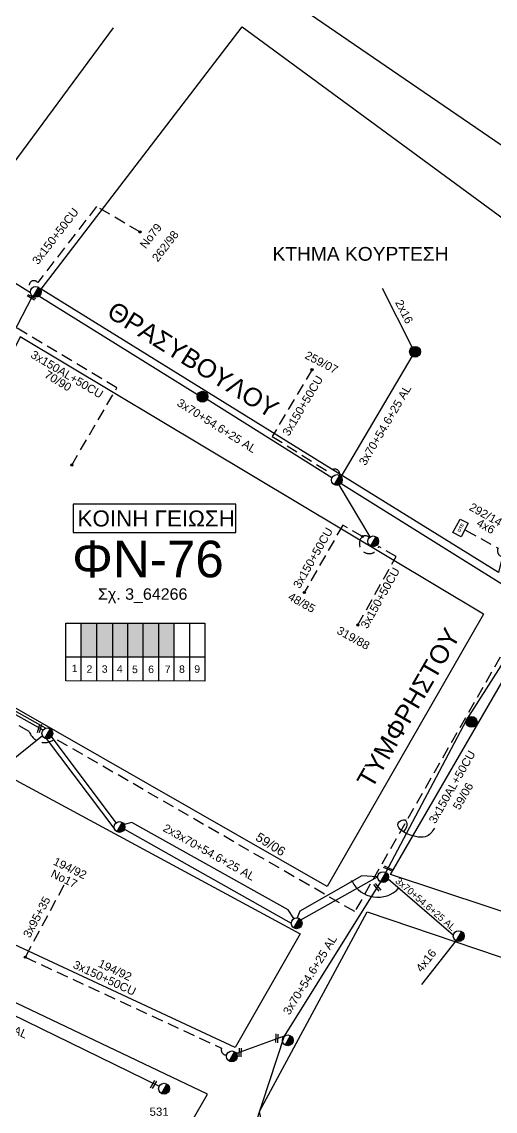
# Model space of a CAD drawing. Header units: millimetres. Extents: x 1421 to 7149, y 883 to 1925.
# Drawn here: x 6173.9 to 6277.3, y 1252.2 to 1490.2 of the extents above; entities that cross this region are included whole.
import ezdxf
from ezdxf.enums import TextEntityAlignment as Align

# ---------------------------------------------------------------- set-up
doc = ezdxf.new("R2010")
doc.units = ezdxf.units.MM
doc.linetypes.add('DASHED', pattern=[19.05, 12.7, -6.35])
for name, color, linetype in [('2x16', 7, 'Continuous'), ('2x6', 7, 'SYN_LINE'), ('Pillar', 7, 'Continuous'), ('Pillar OTE', 7, 'Continuous'), ('Άγνωστα', 7, 'Continuous'), ('Εναέρια παροχή ΧΤ 4x16', 7, 'SYN_LINE'), ('Επιγραφές - Σχήματα', 7, 'Continuous'), ('Καλωδια Χ.Τ 3x95+35', 7, 'DASHED'), ('Καλώδια ΧΤ   3x150+50CU', 7, 'DASHED'), ('Καλώδια ΧΤ   3x150AL+50CU', 7, 'DASHED'), ('Μηχανική τομή', 7, 'Continuous'), ('Στύλος Ξύλινος', 7, 'Continuous'), ('Στύλος Ξύλινος @ 1', 7, 'Continuous'), ('Στύλος ΦΜ', 7, 'Continuous'), ('Στύλος ΦΜ @ 1', 7, 'Continuous'), ('Συνδέσεις', 7, 'Continuous'), ('Συνεστραμμένα ΧΤ   3x70+54.6+25 AL', 7, 'SYN_LINE'), ('Υπόβαθρο ΔΕΗ', 7, 'Continuous'), ('Υπόγεια καλώδια Παροχών ΧΤ   4x6', 7, 'DASHED')]:
    doc.layers.add(name, color=color, linetype=linetype)
doc.styles.add('arial', font='ARIAL.TTF')
doc.styles.get("Standard").update_dxf_attribs({"font": 'ARIAL.TTF'})
doc.linetypes.add('SYN_LINE', pattern='A,0.5,-0.0001,["/\\/\\/\\/",Standard,S=0.1,R=0,X=0,Y=-0.05],-0.25', length=0.7501)

# ---------------------------------------------------------------- blocks, each defined once
blk = doc.blocks.new('ΥΠΑΡΧΩΝ ΤΣΙΜΕΝΤΕΝΙΟΣ ΣΤΥΛΟΣ')
at = {"layer": 'Στύλος ΦΜ'}
blk.add_hatch(color=256, dxfattribs=at).paths.add_polyline_path([(-1.29, -2.28, 0.574793), (2.62, 0, 0.268822), (1.3, 2.27)])
blk.add_line((-1.29, -2.28), (1.3, 2.27), dxfattribs=at)
blk.add_circle((0, 0), 2.62, dxfattribs=at)
at = {"layer": 'Στύλος ΦΜ', "flags": 4}
for tag, p in [('ΑΡΙΘΜΟΣ', (-4.68, 8.05)), ('ΤΥΠΟΣ', (-4.91, 3.03))]:
    blk.add_attdef(tag, p, '', height=4, dxfattribs=at)
blk = doc.blocks.new('ΥΠΑΡΧΩΝ ΞΥΛΙΝΟΣ ΣΤΥΛΟΣ')
at = {"layer": 'Στύλος Ξύλινος'}
h = blk.add_hatch(color=256, dxfattribs=at)
h.paths.add_polyline_path([(-2.62, 0, 0.270008), (-1.29, -2.28), (1.3, 2.27, 0.576266)])
h.paths.add_polyline_path([(-1.29, -2.28, 0.574793), (2.62, 0, 0.268822), (1.3, 2.27)])
blk.add_line((-1.29, -2.28), (1.3, 2.27), dxfattribs=at)
blk.add_circle((0, 0), 2.62, dxfattribs=at)
at = {"layer": 'Στύλος Ξύλινος', "flags": 4}
for tag, p in [('ΑΡΙΘΜΟΣ', (-4.91, 8.6)), ('ΤΥΠΟΣ', (-4.85, 3.39))]:
    blk.add_attdef(tag, p, '', height=4, dxfattribs=at)
blk = doc.blocks.new('ΜΗΧΑΝΙΚΗ ΤΟΜΗ')
at = {"layer": 'Μηχανική τομή', "ltscale": 40}
for p, q in [((-3.67, 1.17), (3.91, 1.17)), ((3.91, -0.38), (-3.67, -0.38))]:
    blk.add_line(p, q, dxfattribs=at)
blk = doc.blocks.new('_ΣΥΝΔΕΣΗ')
at = {"layer": 'Συνδέσεις', "linetype": 'SYN_LINE', "ltscale": 40}
blk.add_hatch(color=256, dxfattribs=at).paths.add_polyline_path([(0.5, -0.01, 1), (-0.5, -0.01, 1)])
at = {"layer": 'Συνδέσεις'}
blk.add_circle((0, -0.01), 0.5, dxfattribs=at)
blk = doc.blocks.new('PILLAR ΟΤΕ')
at = {"layer": 'Pillar OTE', "ltscale": 40}
blk.add_lwpolyline([(-3.31, 2.02), (3.39, 2.02), (3.39, -1.99), (-3.31, -1.99)], close=True, dxfattribs=at)
at = {"layer": 'Pillar OTE', "insert": (-1.81, 0.71), "char_height": 1.3575, "width": 109.961, "attachment_point": 1}
blk.add_mtext('{\\fArial|b1|i0|c161|p34;OTE}', dxfattribs=at)

msp = doc.modelspace()

# ---------------------------------------------------------------- hatches: boundary and pattern name
at = {"layer": 'Pillar', "linetype": 'DASHED', "lineweight": -3, "ltscale": 0.2}
h = msp.add_hatch(color=151, dxfattribs=at)
h.dxf.hatch_style = 1
h.paths.add_polyline_path([(6186.91, 1351.46), (6190.3, 1351.46), (6190.3, 1358.83), (6186.91, 1358.83)])
h = msp.add_hatch(color=173, dxfattribs=at)
h.dxf.hatch_style = 1
h.paths.add_polyline_path([(6190.39, 1351.46), (6193.77, 1351.46), (6193.77, 1358.83), (6190.39, 1358.83)])
h = msp.add_hatch(color=85, dxfattribs=at)
h.dxf.hatch_style = 1
h.paths.add_polyline_path([(6193.79, 1351.38), (6197.08, 1351.38), (6197.09, 1358.75), (6193.79, 1358.75)])
h = msp.add_hatch(color=27, dxfattribs=at)
h.dxf.hatch_style = 1
h.paths.add_polyline_path([(6200.48, 1358.81), (6197.09, 1358.81), (6197.09, 1351.44), (6200.47, 1351.44)])
h = msp.add_hatch(color=1, dxfattribs=at)
h.dxf.hatch_style = 1
h.paths.add_polyline_path([(6203.99, 1358.77), (6200.55, 1358.77), (6200.55, 1351.41), (6203.99, 1351.4)])
h = msp.add_hatch(color=50, dxfattribs=at)
h.dxf.hatch_style = 1
h.paths.add_polyline_path([(6207.27, 1358.81), (6203.88, 1358.81), (6203.88, 1351.43), (6207.27, 1351.43)])

# ---------------------------------------------------------------- linework, layer by layer
at = {"layer": '2x16', "color": 151, "linetype": 'SYN_LINE', "lineweight": -3, "ltscale": 20}
msp.add_lwpolyline([(6259.21, 1419.13), (6252.71, 1431.91)], dxfattribs=at)
at = {"layer": '2x6', "color": 1, "lineweight": -3, "ltscale": 0.2}
msp.add_lwpolyline([(6178.45, 1334.24), (6167.93, 1325.75)], dxfattribs=at)
at = {"layer": 'Pillar', "lineweight": -3, "ltscale": 40}
for points in [[(6183.58, 1346.19), (6183.58, 1358.83), (6213.92, 1358.83), (6213.92, 1346.16), (6183.58, 1346.19)], [(6186.91, 1346.19), (6186.91, 1358.83)], [(6190.35, 1346.18), (6190.35, 1358.83)], [(6193.79, 1346.18), (6193.79, 1358.83)], [(6197.09, 1346.18), (6197.09, 1358.83)], [(6200.47, 1346.17), (6200.47, 1358.83)], [(6203.87, 1346.17), (6203.87, 1358.83)], [(6207.21, 1346.17), (6207.21, 1358.83)], [(6210.6, 1346.16), (6210.6, 1358.83)], [(6183.58, 1351.47), (6213.92, 1351.44)]]:
    msp.add_lwpolyline(points, dxfattribs=at)
at = {"layer": 'Άγνωστα', "lineweight": -3, "ltscale": 0.1}
msp.add_spline([(6264.05, 1314.01), (6262.02, 1312.17), (6256.35, 1315.41), (6257.61, 1315.83), (6258.01, 1314.71), (6257.31, 1313.33)], degree=3, dxfattribs=at)
at = {"layer": 'Εναέρια παροχή ΧΤ 4x16', "color": 1, "lineweight": -3, "ltscale": 0.2}
msp.add_lwpolyline([(6261.27, 1279.86), (6268.76, 1289.44)], dxfattribs=at)
at = {"layer": 'Επιγραφές - Σχήματα', "color": 190, "lineweight": -3}
msp.add_lwpolyline([(6185.15, 1378.63), (6220.66, 1378.63), (6220.66, 1384.8), (6185.15, 1384.8)], close=True, dxfattribs=at)
at = {"layer": 'Καλωδια Χ.Τ 3x95+35', "color": 30, "lineweight": -3, "ltscale": 0.2}
msp.add_lwpolyline([(6183.11, 1301.59), (6174.68, 1285.86)], dxfattribs=at)
at = {"layer": 'Καλώδια ΧΤ   3x150+50CU', "color": 5, "lineweight": -3, "ltscale": 0.2}
msp.add_lwpolyline([(6199.74, 1444.31), (6190.26, 1449.86), (6177.4, 1433.23, 1.159119), (6175.96, 1431.79)], format="xyb", dxfattribs=at)
at = {"layer": 'Καλώδια ΧΤ   3x150+50CU', "color": 151, "lineweight": -3, "ltscale": 0.2}
for points in [[(6237.32, 1414.21), (6228.63, 1399.64), (6241.23, 1391.66, -0.995203), (6243.33, 1391.12)], [(6249.81, 1377.5, 0.397641), (6248.33, 1377.75), (6244.02, 1380.22), (6235.61, 1365.53)], [(6247.32, 1358.44), (6255.68, 1373.4), (6251.9, 1375.56, -1.299185), (6248.33, 1377.75)]]:
    msp.add_lwpolyline(points, format="xyb", dxfattribs=at)
at = {"layer": 'Καλώδια ΧΤ   3x150+50CU', "color": 30, "lineweight": -3, "ltscale": 0.2}
msp.add_lwpolyline([(6174.68, 1285.86), (6217.55, 1265.97), (6217.55, 1265.97, 0.529926), (6218.66, 1264.46)], format="xyb", dxfattribs=at)
at = {"layer": 'Καλώδια ΧΤ   3x150AL+50CU', "color": 50, "lineweight": -3, "ltscale": 0.2}
msp.add_lwpolyline([(6184.85, 1393.37), (6194.71, 1410.27), (6152.32, 1435.52)], dxfattribs=at)
msp.add_lwpolyline([(6318.2, 1359.5), (6309.46, 1345.31), (6284.06, 1361.33), (6246.63, 1295.82), (6181.21, 1333.6, -0.535782), (6175.56, 1335.18), (6161.2, 1343.11), (6159.39, 1342.23), (6145.62, 1350.29, -1.089017), (6143.06, 1353.85)], format="xyb", dxfattribs=at)
at = {"layer": 'Συνεστραμμένα ΧΤ   3x70+54.6+25 AL', "color": 5, "lineweight": -3, "ltscale": 20}
msp.add_lwpolyline([(6148.61, 1448.02), (6175.81, 1431.07)], dxfattribs=at)
at = {"layer": 'Συνεστραμμένα ΧΤ   3x70+54.6+25 AL', "color": 151, "lineweight": -3, "ltscale": 20}
for points in [[(6137.51, 1359.89), (6154.57, 1388.48), (6176.27, 1430.26)], [(6212.29, 1408.74), (6177.64, 1430.23)], [(6243.68, 1390.82), (6259.2, 1417.1)], [(6241.65, 1390.54), (6214.4, 1407.71)], [(6250.01, 1377.68), (6243.2, 1389.01)], [(6243.66, 1389.36), (6285.77, 1363.05)]]:
    msp.add_lwpolyline(points, dxfattribs=at)
at = {"layer": 'Συνεστραμμένα ΧΤ   3x70+54.6+25 AL', "color": 1, "lineweight": -3, "ltscale": 20}
for points in [[(6253.41, 1304.37), (6271.04, 1337.64), (6286.18, 1361.4)], [(6178.58, 1335.47), (6146.66, 1353.36)], [(6194.56, 1315.22), (6180.45, 1334.04)], [(6233.37, 1294.28), (6232.07, 1296.2), (6197.99, 1315.31), (6196.32, 1314.84)], [(6251.64, 1303.38), (6248.21, 1303.66), (6234.63, 1295.89), (6234.07, 1294.43)], [(6268.17, 1290.6), (6253.9, 1302.88)]]:
    msp.add_lwpolyline(points, dxfattribs=at)
at = {"layer": 'Συνεστραμμένα ΧΤ   3x70+54.6+25 AL', "color": 7, "lineweight": -3, "ltscale": 20}
for points in [[(6147.82, 1353.54), (6179.21, 1335.89)], [(6179.23, 1333.61), (6194.23, 1313.74)], [(6196.36, 1313.83), (6232.77, 1293.32)], [(6234.84, 1294.03), (6251.64, 1303.38)]]:
    msp.add_lwpolyline(points, dxfattribs=at)
at = {"layer": 'Συνεστραμμένα ΧΤ   3x70+54.6+25 AL', "color": 30, "lineweight": -3, "ltscale": 20}
for points in [[(6252.24, 1302.33), (6231.26, 1268.61), (6220.8, 1264.81)], [(6231.26, 1268.61), (6219.83, 1233.76)]]:
    msp.add_lwpolyline(points, dxfattribs=at)
at = {"layer": 'Συνεστραμμένα ΧΤ   3x70+54.6+25 AL', "color": 85, "lineweight": -3, "ltscale": 20}
msp.add_lwpolyline([(6168.27, 1275.1), (6203.93, 1257.64)], dxfattribs=at)
at = {"layer": 'Υπόβαθρο ΔΕΗ', "lineweight": -3, "ltscale": 0.2}
for points in [[(6327.28, 1506.2), (6306.87, 1471.25), (6299.34, 1449.04), (6228.57, 1497.54)], [(6065.83, 1500.63), (6159.87, 1442.81), (6193.99, 1488.87)], [(6222.08, 1489.08), (6294.4, 1435.96), (6278, 1369.9), (6178.18, 1431.83), (6222.08, 1489.08)], [(6274.74, 1360.79), (6173.55, 1421.36), (6142.15, 1357.64)], [(6274.74, 1360.79), (6240.62, 1301.26), (6142.15, 1357.64)], [(6297.75, 1289.56), (6254.42, 1303.94), (6283.77, 1354.53), (6437.75, 1260.53)], [(6220.5, 1266.13), (6119.59, 1313.18), (6135.64, 1344.47), (6234.7, 1290.93), (6220.5, 1266.13)], [(6201.07, 1232.68), (6214.49, 1255.89), (6107.95, 1306.7), (6045.56, 1197.37)], [(6437.75, 1260.53), (6421.04, 1227.02), (6240.52, 1181.81), (6225.86, 1252.15), (6249.34, 1295.73), (6292.36, 1281.19)]]:
    msp.add_lwpolyline(points, dxfattribs=at)
at = {"layer": 'Υπόβαθρο ΔΕΗ', "lineweight": -3}
msp.add_arc((6251.66, 1305.19), 6.25, 206.2482, 316.6556, dxfattribs=at)
at = {"layer": 'Υπόγεια καλώδια Παροχών ΧΤ   4x6', "color": 30, "lineweight": -3, "ltscale": 0.2}
msp.add_lwpolyline([(6270.84, 1379.16), (6277.92, 1375.2, 0.879298), (6280.15, 1373.79)], format="xyb", dxfattribs=at)

# ---------------------------------------------------------------- block references
at = {"layer": 'Pillar OTE', "xscale": 0.5, "yscale": 0.5, "zscale": 0.5, "rotation": 62.25717600728295}
msp.add_blockref('PILLAR ΟΤΕ', (6269.75, 1379.6), dxfattribs=at)
at = {"layer": 'Μηχανική τομή', "lineweight": -3}
for p, xscale, yscale, zscale, rotation in [((6176.07, 1430.11), 0.2499999999972047, 0.2499999999972047, 0.2499999999972047, 151.6340359491291), ((6177.71, 1335.85), 0.2500000000001451, 0.2500000000001451, 0.2500000000001451, 254.9456293340299), ((6253.82, 1305.15), 0.2500000000000124, 0.2500000000000124, 0.2500000000000124, 336.9989644148688), ((6251.46, 1301.07), 0.2500000000000124, 0.2500000000000124, 0.2500000000000124, 308.7729455623711), ((6229.54, 1268.15), 0.2500000000000124, 0.2500000000000124, 0.2500000000000124, 267.6485671368781), ((6221.54, 1265.08), 0.2500000000000124, 0.2500000000000124, 0.2500000000000124, 267.6485671368781), ((6202.77, 1257.99), 0.2499999999986264, 0.2499999999986264, 0.2499999999986264, 60.57779696585217)]:
    msp.add_blockref('ΜΗΧΑΝΙΚΗ ΤΟΜΗ', p, dxfattribs=dict(at, xscale=xscale, yscale=yscale, zscale=zscale, rotation=rotation))
at = {"layer": 'Στύλος Ξύλινος @ 1', "lineweight": -3, "ltscale": 40, "xscale": 0.4499999999998181, "yscale": 0.4499999999998181, "zscale": 0.4499999999998181}
for p in [(6259.8, 1418.12), (6213.38, 1408.3), (6272.16, 1337.25)]:
    msp.add_blockref('ΥΠΑΡΧΩΝ ΞΥΛΙΝΟΣ ΣΤΥΛΟΣ', p, dxfattribs=at)
at = {"layer": 'Στύλος ΦΜ @ 1', "lineweight": -3, "ltscale": 40, "xscale": 0.4499999999998181, "yscale": 0.4499999999998181, "zscale": 0.4499999999998181}
for p in [(6176.98, 1431.2), (6242.74, 1390.1), (6250.67, 1376.7), (6179.51, 1334.75), (6195.28, 1314.29), (6252.82, 1303.35), (6233.95, 1293.26), (6269.34, 1290.46), (6232.01, 1267.69), (6219.8, 1264.18)]:
    msp.add_blockref('ΥΠΑΡΧΩΝ ΤΣΙΜΕΝΤΕΝΙΟΣ ΣΤΥΛΟΣ', p, dxfattribs=at)
at = {"layer": 'Στύλος ΦΜ @ 1', "lineweight": -3, "ltscale": 40}
ref = msp.add_blockref('ΥΠΑΡΧΩΝ ΤΣΙΜΕΝΤΕΝΙΟΣ ΣΤΥΛΟΣ', (6204.99, 1257.12), dxfattribs=dict(at, xscale=0.4499999999998181, yscale=0.4499999999998181, zscale=0.4499999999998181))
ref.add_attrib('ΑΡΙΘΜΟΣ', '531', (6201.82, 1251.2), dxfattribs={"layer": 'Στύλος ΦΜ', "height": 1.8, "flags": 4})
at = {"layer": 'Συνδέσεις', "lineweight": -3}
for p, xscale, yscale, zscale in [((6199.74, 1444.31), 0.4777242751392805, 0.4777242751392805, 0.4777242751392805), ((6237.32, 1414.22), 0.4777242751392805, 0.4777242751392805, 0.4777242751392805), ((6184.85, 1393.37), 0.4777242751392805, 0.4777242751392805, 0.4777242751392805), ((6248.34, 1377.76), 0.4777242751392805, 0.4777242751392805, 0.4777242751392805), ((6235.61, 1365.54), 0.4777242751392805, 0.4777242751392805, 0.4777242751392805), ((6247.32, 1358.44), 0.4777242751392805, 0.4777242751392805, 0.4777242751392805), ((6246.05, 1302.42), 0.25, 0.25, 0.25), ((6256.21, 1300.89), 0.25, 0.25, 0.25), ((6174.69, 1285.86), 0.4777242751392805, 0.4777242751392805, 0.4777242751392805)]:
    msp.add_blockref('_ΣΥΝΔΕΣΗ', p, dxfattribs=dict(at, xscale=xscale, yscale=yscale, zscale=zscale))

# ---------------------------------------------------------------- texts
at = {"lineweight": -3, "ltscale": 40, "insert": (6228.67, 1441.01), "char_height": 3, "width": 64.8866, "attachment_point": 1, "style": 'arial'}
msp.add_mtext('ΚΤΗΜΑ ΚΟΥΡΤΕΣΗ', dxfattribs=at)
at = {"lineweight": -3, "ltscale": 40, "char_height": 4, "width": 64.8866, "attachment_point": 1, "style": 'arial'}
for s, insert, rotation in [('ΘΡΑΣΥΒΟΥΛΟΥ', (6194.32, 1429.37), 328), ('ΤΥΜΦΡΗΣΤΟΥ', (6246.91, 1324.44), 60)]:
    msp.add_mtext(s, dxfattribs=dict(at, insert=insert, rotation=rotation))
at = {"layer": 'Pillar', "lineweight": -3, "ltscale": 30, "char_height": 1.63, "width": 11.2573, "attachment_point": 1}
for s, insert in [('1', (6184.83, 1349.75)), ('2', (6188.07, 1349.62)), ('3', (6191.4, 1349.62)), ('4', (6194.7, 1349.62)), ('5', (6198.01, 1349.54)), ('6', (6201.53, 1349.56)), ('7', (6205.15, 1349.56)), ('8', (6208.27, 1349.59)), ('9', (6211.6, 1349.62))]:
    msp.add_mtext(s, dxfattribs=dict(at, insert=insert))
at = {"layer": 'Άγνωστα', "lineweight": -3, "ltscale": 0.1}
for s, height, rotation, p in [('3x150+50CU', 1.8, 52.2893, (6181.26, 1443.38)), ('No79', 1.8, 52.2893, (6202.1, 1443.43)), ('262/98', 1.8, 52.2893, (6205.26, 1441.21)), ('2x16', 1.8, 296.944, (6257.43, 1426.88)), ('3x150AL+50CU', 1.8, 329.2333, (6183.81, 1413.19)), ('259/07', 1.8, 332.4587, (6239.39, 1415.8)), ('70/90', 1.8, 328.9851, (6181.84, 1411.77)), ('3x150+50CU', 1.8, 59.1866, (6235.26, 1406.34)), ('3x70+54.6+25 AL', 1.8, 59.4343, (6253.24, 1402.09)), ('3x70+54.6+25 AL', 1.8, 327.7883, (6216.52, 1401.96)), ('292/14', 1.8, 330.8079, (6275.24, 1382.56)), ('4x6', 1.8, 330.8079, (6275.26, 1379.99)), ('3x150+50CU', 1.8, 60.1878, (6237.51, 1373.09)), ('3x150+50CU', 1.8, 60.7893, (6252.19, 1364.33)), ('48/85', 1.8, 330.8234, (6235.07, 1363.33)), ('3x150AL+50CU', 1.8, 60.2559, (6267.88, 1323.04)), ('59/06', 1.8, 60.2559, (6270.28, 1321.03)), ('2x3x70+54.6+25 AL', 1.8, 330.7103, (6214.83, 1308.79)), ('59/06', 2, 327.7656, (6228.28, 1310.52)), ('194/92', 1.8, 334.4749, (6184.47, 1305.3)), ('No17', 1.8, 334.4749, (6183.19, 1302.99)), ('3x70+54.6+25 AL', 1.5, 319.3021, (6262.11, 1297.46)), ('3x95+35', 1.8, 61.8169, (6177.19, 1294.62)), ('3x70+54.6+25 AL', 1.8, 58.1182, (6236.84, 1281.97)), ('4x16', 1.8, 51.9619, (6262.21, 1285.13)), ('3x150+50CU', 1.8, 335.1167, (6192.01, 1281.3)), ('194/92', 1.8, 335, (6194.3, 1283.04)), ('3x70+54.6+25 AL', 1.8, 336.489, (6165.93, 1272.83))]:
    msp.add_text(s, height=height, rotation=rotation, dxfattribs=at).set_placement(p, align=Align.MIDDLE_CENTER)
msp.add_text('Σχ. 3_64266', height=2.5, dxfattribs=at).set_placement((6200.33, 1365.19), align=Align.MIDDLE_CENTER)
at = {"layer": 'Επιγραφές - Σχήματα', "color": 190, "lineweight": -3, "insert": (6186.1, 1383.45), "char_height": 3.5, "width": 35.1311, "attachment_point": 1}
msp.add_mtext('KOINH ΓΕΙΩΣΗ', dxfattribs=at)
at = {"layer": 'Υπόβαθρο ΔΕΗ', "lineweight": -3, "ltscale": 0.1}
msp.add_text('319/88', height=1.8, rotation=330.9704, dxfattribs=at).set_placement((6246.34, 1355.58), align=Align.MIDDLE_CENTER)
at = {"layer": 'Υπόβαθρο ΔΕΗ', "lineweight": -3, "insert": (6184.91, 1376.84), "char_height": 8, "width": 84.6573, "attachment_point": 1}
msp.add_mtext('ΦN-76', dxfattribs=at)

doc.saveas('drawing.dxf')
